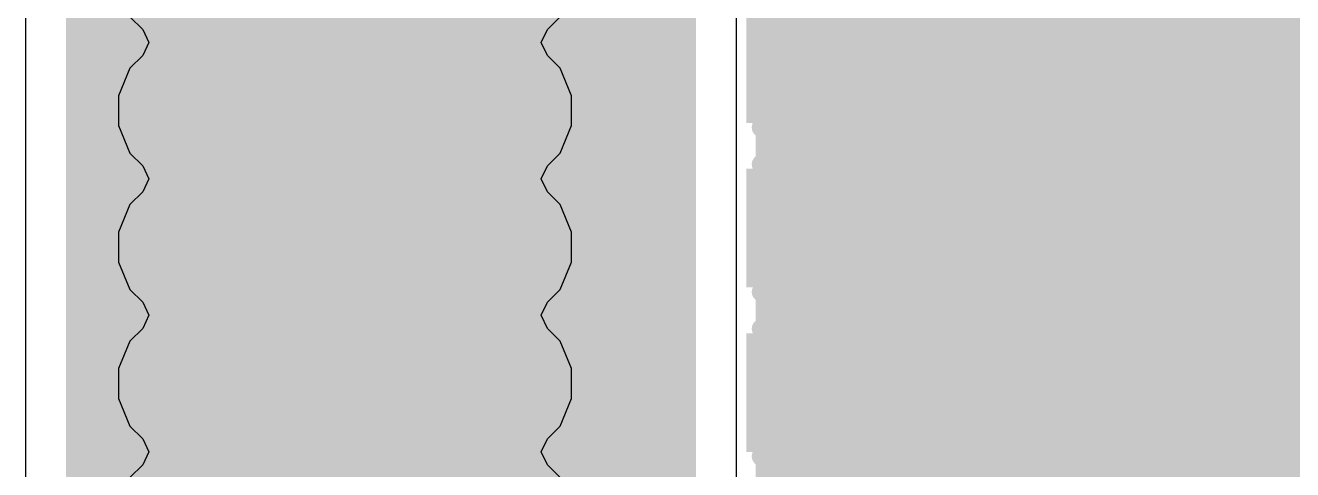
# Model space of a CAD drawing. Header units: millimetres. Extents: x 0 to 5381, y 0 to 5431.
# Drawn here: x 76.5 to 84.57, y 14.43 to 17.26 of the extents above; entities that cross this region are included whole.
import ezdxf

# ---------------------------------------------------------------- set-up
doc = ezdxf.new("R2010")
doc.units = ezdxf.units.MM
for name, color, linetype in [('BottomLayer', 5, 'Continuous'), ('BottomSolder', 6, 'Continuous'), ('TopLayer', 1, 'Continuous'), ('TopOverlay', 2, 'Continuous'), ('TopPaste', 8, 'Continuous'), ('TopSolder', 216, 'Continuous'), ('ViaHoleLayer', 16, 'Continuous')]:
    doc.layers.add(name, color=color, linetype=linetype)

# ---------------------------------------------------------------- blocks, each defined once
blk = doc.blocks.new('C___0402_76')
at = {"layer": 'TopLayer'}
for points in [[(-0.6985, -0.3175), (-0.6985, 0.3175), (-0.2413, 0.3175), (-0.2413, -0.3175)], [(0.2413, -0.3175), (0.2413, 0.3175), (0.6985, 0.3175), (0.6985, -0.3175)]]:
    blk.add_hatch(color=1, dxfattribs=at).paths.add_polyline_path(points)
at = {"layer": 'TopPaste'}
for points in [[(-0.6985, -0.3175), (-0.6985, 0.3175), (-0.2413, 0.3175), (-0.2413, -0.3175)], [(0.2413, -0.3175), (0.2413, 0.3175), (0.6985, 0.3175), (0.6985, -0.3175)]]:
    blk.add_hatch(color=8, dxfattribs=at).paths.add_polyline_path(points)
at = {"layer": 'TopSolder'}
for points in [[(-0.7585, -0.3775), (-0.7585, 0.3775), (-0.1813, 0.3775), (-0.1813, -0.3775)], [(0.1813, -0.3775), (0.1813, 0.3775), (0.7585, 0.3775), (0.7585, -0.3775)]]:
    blk.add_hatch(color=216, dxfattribs=at).paths.add_polyline_path(points)
at = {"layer": 'TopOverlay', "const_width": 0.127}
for points in [[(-0.2794, 0.4064), (-0.7874, 0.4064)], [(-0.7874, 0.4064), (-0.7874, -0.4064)], [(0.7874, 0.4064), (0.2794, 0.4064)], [(0.7874, 0.4064), (0.7874, -0.4064)], [(-0.2794, -0.4064), (-0.7874, -0.4064)], [(0.7874, -0.4064), (0.2794, -0.4064)]]:
    blk.add_lwpolyline(points, dxfattribs=at)
at = {"layer": 'TopOverlay', "const_width": 0.0635}
for points in [[(-0.8191, 0.4064, 1), (-0.7556, 0.4064, 1)], [(-0.8191, 0.4064, 1), (-0.7556, 0.4064, 1)], [(-0.3111, 0.4064, 1), (-0.2477, 0.4064, 1)], [(0.2477, 0.4064, 1), (0.3111, 0.4064, 1)], [(0.7556, 0.4064, 1), (0.8191, 0.4064, 1)], [(0.7556, 0.4064, 1), (0.8191, 0.4064, 1)], [(-0.8191, -0.4064, 1), (-0.7556, -0.4064, 1)], [(-0.8191, -0.4064, 1), (-0.7556, -0.4064, 1)], [(-0.3111, -0.4064, 1), (-0.2477, -0.4064, 1)], [(0.2477, -0.4064, 1), (0.3111, -0.4064, 1)], [(0.7556, -0.4064, 1), (0.8191, -0.4064, 1)], [(0.7556, -0.4064, 1), (0.8191, -0.4064, 1)]]:
    blk.add_lwpolyline(points, format="xyb", close=True, dxfattribs=at)
blk = doc.blocks.new('C___0402_77')
at = {"layer": 'TopLayer'}
for points in [[(-0.6985, -0.3175), (-0.6985, 0.3175), (-0.2413, 0.3175), (-0.2413, -0.3175)], [(0.2413, -0.3175), (0.2413, 0.3175), (0.6985, 0.3175), (0.6985, -0.3175)]]:
    blk.add_hatch(color=1, dxfattribs=at).paths.add_polyline_path(points)
at = {"layer": 'TopPaste'}
for points in [[(-0.6985, -0.3175), (-0.6985, 0.3175), (-0.2413, 0.3175), (-0.2413, -0.3175)], [(0.2413, -0.3175), (0.2413, 0.3175), (0.6985, 0.3175), (0.6985, -0.3175)]]:
    blk.add_hatch(color=8, dxfattribs=at).paths.add_polyline_path(points)
at = {"layer": 'TopSolder'}
for points in [[(-0.7585, -0.3775), (-0.7585, 0.3775), (-0.1813, 0.3775), (-0.1813, -0.3775)], [(0.1813, -0.3775), (0.1813, 0.3775), (0.7585, 0.3775), (0.7585, -0.3775)]]:
    blk.add_hatch(color=216, dxfattribs=at).paths.add_polyline_path(points)
at = {"layer": 'TopOverlay', "const_width": 0.127}
for points in [[(-0.2794, 0.4064), (-0.7874, 0.4064)], [(-0.7874, 0.4064), (-0.7874, -0.4064)], [(0.7874, 0.4064), (0.2794, 0.4064)], [(0.7874, 0.4064), (0.7874, -0.4064)], [(-0.2794, -0.4064), (-0.7874, -0.4064)], [(0.7874, -0.4064), (0.2794, -0.4064)]]:
    blk.add_lwpolyline(points, dxfattribs=at)
at = {"layer": 'TopOverlay', "const_width": 0.0635}
for points in [[(-0.8191, 0.4064, 1), (-0.7556, 0.4064, 1)], [(-0.8191, 0.4064, 1), (-0.7556, 0.4064, 1)], [(-0.3111, 0.4064, 1), (-0.2477, 0.4064, 1)], [(0.2477, 0.4064, 1), (0.3111, 0.4064, 1)], [(0.7556, 0.4064, 1), (0.8191, 0.4064, 1)], [(0.7556, 0.4064, 1), (0.8191, 0.4064, 1)], [(-0.8191, -0.4064, 1), (-0.7556, -0.4064, 1)], [(-0.8191, -0.4064, 1), (-0.7556, -0.4064, 1)], [(-0.3111, -0.4064, 1), (-0.2477, -0.4064, 1)], [(0.2477, -0.4064, 1), (0.3111, -0.4064, 1)], [(0.7556, -0.4064, 1), (0.8191, -0.4064, 1)], [(0.7556, -0.4064, 1), (0.8191, -0.4064, 1)]]:
    blk.add_lwpolyline(points, format="xyb", close=True, dxfattribs=at)
blk = doc.blocks.new('C___0402_78')
at = {"layer": 'TopLayer'}
for points in [[(-0.6985, -0.3175), (-0.6985, 0.3175), (-0.2413, 0.3175), (-0.2413, -0.3175)], [(0.2413, -0.3175), (0.2413, 0.3175), (0.6985, 0.3175), (0.6985, -0.3175)]]:
    blk.add_hatch(color=1, dxfattribs=at).paths.add_polyline_path(points)
at = {"layer": 'TopPaste'}
for points in [[(-0.6985, -0.3175), (-0.6985, 0.3175), (-0.2413, 0.3175), (-0.2413, -0.3175)], [(0.2413, -0.3175), (0.2413, 0.3175), (0.6985, 0.3175), (0.6985, -0.3175)]]:
    blk.add_hatch(color=8, dxfattribs=at).paths.add_polyline_path(points)
at = {"layer": 'TopSolder'}
for points in [[(-0.7585, -0.3775), (-0.7585, 0.3775), (-0.1813, 0.3775), (-0.1813, -0.3775)], [(0.1813, -0.3775), (0.1813, 0.3775), (0.7585, 0.3775), (0.7585, -0.3775)]]:
    blk.add_hatch(color=216, dxfattribs=at).paths.add_polyline_path(points)
at = {"layer": 'TopOverlay', "const_width": 0.127}
for points in [[(-0.2794, 0.4064), (-0.7874, 0.4064)], [(-0.7874, 0.4064), (-0.7874, -0.4064)], [(0.7874, 0.4064), (0.2794, 0.4064)], [(0.7874, 0.4064), (0.7874, -0.4064)], [(-0.2794, -0.4064), (-0.7874, -0.4064)], [(0.7874, -0.4064), (0.2794, -0.4064)]]:
    blk.add_lwpolyline(points, dxfattribs=at)
at = {"layer": 'TopOverlay', "const_width": 0.0635}
for points in [[(-0.8191, 0.4064, 1), (-0.7556, 0.4064, 1)], [(-0.8191, 0.4064, 1), (-0.7556, 0.4064, 1)], [(-0.3111, 0.4064, 1), (-0.2477, 0.4064, 1)], [(0.2477, 0.4064, 1), (0.3111, 0.4064, 1)], [(0.7556, 0.4064, 1), (0.8191, 0.4064, 1)], [(0.7556, 0.4064, 1), (0.8191, 0.4064, 1)], [(-0.8191, -0.4064, 1), (-0.7556, -0.4064, 1)], [(-0.8191, -0.4064, 1), (-0.7556, -0.4064, 1)], [(-0.3111, -0.4064, 1), (-0.2477, -0.4064, 1)], [(0.2477, -0.4064, 1), (0.3111, -0.4064, 1)], [(0.7556, -0.4064, 1), (0.8191, -0.4064, 1)], [(0.7556, -0.4064, 1), (0.8191, -0.4064, 1)]]:
    blk.add_lwpolyline(points, format="xyb", close=True, dxfattribs=at)

msp = doc.modelspace()

# ---------------------------------------------------------------- hatches: boundary and pattern name
at = {"layer": 'BottomLayer'}
h = msp.add_hatch(color=5, dxfattribs=at)
edge = h.paths.add_edge_path()
edge.add_arc((77.5716, 16.7132), 0.3, 0, 360)
h = msp.add_hatch(color=5, dxfattribs=at)
edge = h.paths.add_edge_path()
edge.add_arc((78.5368, 16.7132), 0.3, 0, 360)
h = msp.add_hatch(color=5, dxfattribs=at)
edge = h.paths.add_edge_path()
edge.add_arc((79.502, 16.7132), 0.3, 0, 360)
h = msp.add_hatch(color=5, dxfattribs=at)
edge = h.paths.add_edge_path()
edge.add_arc((82.3214, 16.7132), 0.3, 0, 360)
h = msp.add_hatch(color=5, dxfattribs=at)
edge = h.paths.add_edge_path()
edge.add_arc((83.2866, 16.7132), 0.3, 0, 360)
h = msp.add_hatch(color=5, dxfattribs=at)
edge = h.paths.add_edge_path()
edge.add_arc((84.2518, 16.7132), 0.3, 0, 360)
h = msp.add_hatch(color=5, dxfattribs=at)
edge = h.paths.add_edge_path()
edge.add_arc((77.5716, 15.8445), 0.3, 0, 360)
h = msp.add_hatch(color=5, dxfattribs=at)
edge = h.paths.add_edge_path()
edge.add_arc((78.5368, 15.8445), 0.3, 0, 360)
h = msp.add_hatch(color=5, dxfattribs=at)
edge = h.paths.add_edge_path()
edge.add_arc((79.502, 15.8445), 0.3, 0, 360)
h = msp.add_hatch(color=5, dxfattribs=at)
edge = h.paths.add_edge_path()
edge.add_arc((82.3214, 15.8445), 0.3, 0, 360)
h = msp.add_hatch(color=5, dxfattribs=at)
edge = h.paths.add_edge_path()
edge.add_arc((83.2866, 15.8445), 0.3, 0, 360)
h = msp.add_hatch(color=5, dxfattribs=at)
edge = h.paths.add_edge_path()
edge.add_arc((84.2518, 15.8445), 0.3, 0, 360)
h = msp.add_hatch(color=5, dxfattribs=at)
edge = h.paths.add_edge_path()
edge.add_arc((77.5716, 14.9758), 0.3, 0, 360)
h = msp.add_hatch(color=5, dxfattribs=at)
edge = h.paths.add_edge_path()
edge.add_arc((78.5368, 14.9758), 0.3, 0, 360)
h = msp.add_hatch(color=5, dxfattribs=at)
edge = h.paths.add_edge_path()
edge.add_arc((79.502, 14.9758), 0.3, 0, 360)
h = msp.add_hatch(color=5, dxfattribs=at)
edge = h.paths.add_edge_path()
edge.add_arc((82.3214, 14.9758), 0.3, 0, 360)
h = msp.add_hatch(color=5, dxfattribs=at)
edge = h.paths.add_edge_path()
edge.add_arc((83.2866, 14.9758), 0.3, 0, 360)
h = msp.add_hatch(color=5, dxfattribs=at)
edge = h.paths.add_edge_path()
edge.add_arc((84.2518, 14.9758), 0.3, 0, 360)
at = {"layer": 'BottomSolder'}
h = msp.add_hatch(color=6, dxfattribs=at)
edge = h.paths.add_edge_path()
edge.add_arc((77.5716, 16.7132), 0.15, 0, 360)
h = msp.add_hatch(color=6, dxfattribs=at)
edge = h.paths.add_edge_path()
edge.add_arc((78.5368, 16.7132), 0.15, 0, 360)
h = msp.add_hatch(color=6, dxfattribs=at)
edge = h.paths.add_edge_path()
edge.add_arc((79.502, 16.7132), 0.15, 0, 360)
h = msp.add_hatch(color=6, dxfattribs=at)
edge = h.paths.add_edge_path()
edge.add_arc((82.3214, 16.7132), 0.15, 0, 360)
h = msp.add_hatch(color=6, dxfattribs=at)
edge = h.paths.add_edge_path()
edge.add_arc((83.2866, 16.7132), 0.15, 0, 360)
h = msp.add_hatch(color=6, dxfattribs=at)
edge = h.paths.add_edge_path()
edge.add_arc((84.2518, 16.7132), 0.15, 0, 360)
h = msp.add_hatch(color=6, dxfattribs=at)
edge = h.paths.add_edge_path()
edge.add_arc((77.5716, 15.8445), 0.15, 0, 360)
h = msp.add_hatch(color=6, dxfattribs=at)
edge = h.paths.add_edge_path()
edge.add_arc((78.5368, 15.8445), 0.15, 0, 360)
h = msp.add_hatch(color=6, dxfattribs=at)
edge = h.paths.add_edge_path()
edge.add_arc((79.502, 15.8445), 0.15, 0, 360)
h = msp.add_hatch(color=6, dxfattribs=at)
edge = h.paths.add_edge_path()
edge.add_arc((82.3214, 15.8445), 0.15, 0, 360)
h = msp.add_hatch(color=6, dxfattribs=at)
edge = h.paths.add_edge_path()
edge.add_arc((83.2866, 15.8445), 0.15, 0, 360)
h = msp.add_hatch(color=6, dxfattribs=at)
edge = h.paths.add_edge_path()
edge.add_arc((84.2518, 15.8445), 0.15, 0, 360)
h = msp.add_hatch(color=6, dxfattribs=at)
edge = h.paths.add_edge_path()
edge.add_arc((77.5716, 14.9758), 0.15, 0, 360)
h = msp.add_hatch(color=6, dxfattribs=at)
edge = h.paths.add_edge_path()
edge.add_arc((78.5368, 14.9758), 0.15, 0, 360)
h = msp.add_hatch(color=6, dxfattribs=at)
edge = h.paths.add_edge_path()
edge.add_arc((79.502, 14.9758), 0.15, 0, 360)
h = msp.add_hatch(color=6, dxfattribs=at)
edge = h.paths.add_edge_path()
edge.add_arc((82.3214, 14.9758), 0.15, 0, 360)
h = msp.add_hatch(color=6, dxfattribs=at)
edge = h.paths.add_edge_path()
edge.add_arc((83.2866, 14.9758), 0.15, 0, 360)
h = msp.add_hatch(color=6, dxfattribs=at)
edge = h.paths.add_edge_path()
edge.add_arc((84.2518, 14.9758), 0.15, 0, 360)
at = {"layer": 'TopLayer'}
for points in [[(76.7588, 20.9626), (76.7588, 1.3716), (80.772, 1.3716), (80.772, 20.9626)], [(81.153, 19.4818), (81.153, 16.6344), (83.3628, 16.6344), (83.3628, 19.4818)], [(85.1662, 18.034), (81.153, 18.034), (81.153, 1.3716), (85.1662, 1.3716)]]:
    msp.add_hatch(color=1, dxfattribs=at).paths.add_polyline_path(points)
h = msp.add_hatch(color=1, dxfattribs=at)
edge = h.paths.add_edge_path()
edge.add_arc((77.5716, 16.7132), 0.3, 0, 360)
h = msp.add_hatch(color=1, dxfattribs=at)
edge = h.paths.add_edge_path()
edge.add_arc((78.5368, 16.7132), 0.3, 0, 360)
h = msp.add_hatch(color=1, dxfattribs=at)
edge = h.paths.add_edge_path()
edge.add_arc((79.502, 16.7132), 0.3, 0, 360)
h = msp.add_hatch(color=1, dxfattribs=at)
edge = h.paths.add_edge_path()
edge.add_arc((82.3214, 16.7132), 0.3, 0, 360)
h = msp.add_hatch(color=1, dxfattribs=at)
edge = h.paths.add_edge_path()
edge.add_arc((83.2866, 16.7132), 0.3, 0, 360)
h = msp.add_hatch(color=1, dxfattribs=at)
edge = h.paths.add_edge_path()
edge.add_arc((84.2518, 16.7132), 0.3, 0, 360)
h = msp.add_hatch(color=1, dxfattribs=at)
edge = h.paths.add_edge_path()
edge.add_arc((77.5716, 15.8445), 0.3, 0, 360)
h = msp.add_hatch(color=1, dxfattribs=at)
edge = h.paths.add_edge_path()
edge.add_arc((78.5368, 15.8445), 0.3, 0, 360)
h = msp.add_hatch(color=1, dxfattribs=at)
edge = h.paths.add_edge_path()
edge.add_arc((79.502, 15.8445), 0.3, 0, 360)
h = msp.add_hatch(color=1, dxfattribs=at)
edge = h.paths.add_edge_path()
edge.add_arc((82.3214, 15.8445), 0.3, 0, 360)
h = msp.add_hatch(color=1, dxfattribs=at)
edge = h.paths.add_edge_path()
edge.add_arc((83.2866, 15.8445), 0.3, 0, 360)
h = msp.add_hatch(color=1, dxfattribs=at)
edge = h.paths.add_edge_path()
edge.add_arc((84.2518, 15.8445), 0.3, 0, 360)
h = msp.add_hatch(color=1, dxfattribs=at)
edge = h.paths.add_edge_path()
edge.add_arc((77.5716, 14.9758), 0.3, 0, 360)
h = msp.add_hatch(color=1, dxfattribs=at)
edge = h.paths.add_edge_path()
edge.add_arc((78.5368, 14.9758), 0.3, 0, 360)
h = msp.add_hatch(color=1, dxfattribs=at)
edge = h.paths.add_edge_path()
edge.add_arc((79.502, 14.9758), 0.3, 0, 360)
h = msp.add_hatch(color=1, dxfattribs=at)
edge = h.paths.add_edge_path()
edge.add_arc((82.3214, 14.9758), 0.3, 0, 360)
h = msp.add_hatch(color=1, dxfattribs=at)
edge = h.paths.add_edge_path()
edge.add_arc((83.2866, 14.9758), 0.3, 0, 360)
h = msp.add_hatch(color=1, dxfattribs=at)
edge = h.paths.add_edge_path()
edge.add_arc((84.2518, 14.9758), 0.3, 0, 360)
at = {"layer": 'TopSolder'}
h = msp.add_hatch(color=216, dxfattribs=at)
edge = h.paths.add_edge_path()
edge.add_arc((77.5716, 16.7132), 0.15, 0, 360)
h = msp.add_hatch(color=216, dxfattribs=at)
edge = h.paths.add_edge_path()
edge.add_arc((78.5368, 16.7132), 0.15, 0, 360)
h = msp.add_hatch(color=216, dxfattribs=at)
edge = h.paths.add_edge_path()
edge.add_arc((79.502, 16.7132), 0.15, 0, 360)
h = msp.add_hatch(color=216, dxfattribs=at)
edge = h.paths.add_edge_path()
edge.add_arc((82.3214, 16.7132), 0.15, 0, 360)
h = msp.add_hatch(color=216, dxfattribs=at)
edge = h.paths.add_edge_path()
edge.add_arc((83.2866, 16.7132), 0.15, 0, 360)
h = msp.add_hatch(color=216, dxfattribs=at)
edge = h.paths.add_edge_path()
edge.add_arc((84.2518, 16.7132), 0.15, 0, 360)
h = msp.add_hatch(color=216, dxfattribs=at)
edge = h.paths.add_edge_path()
edge.add_arc((77.5716, 15.8445), 0.15, 0, 360)
h = msp.add_hatch(color=216, dxfattribs=at)
edge = h.paths.add_edge_path()
edge.add_arc((78.5368, 15.8445), 0.15, 0, 360)
h = msp.add_hatch(color=216, dxfattribs=at)
edge = h.paths.add_edge_path()
edge.add_arc((79.502, 15.8445), 0.15, 0, 360)
h = msp.add_hatch(color=216, dxfattribs=at)
edge = h.paths.add_edge_path()
edge.add_arc((82.3214, 15.8445), 0.15, 0, 360)
h = msp.add_hatch(color=216, dxfattribs=at)
edge = h.paths.add_edge_path()
edge.add_arc((83.2866, 15.8445), 0.15, 0, 360)
h = msp.add_hatch(color=216, dxfattribs=at)
edge = h.paths.add_edge_path()
edge.add_arc((84.2518, 15.8445), 0.15, 0, 360)
h = msp.add_hatch(color=216, dxfattribs=at)
edge = h.paths.add_edge_path()
edge.add_arc((77.5716, 14.9758), 0.15, 0, 360)
h = msp.add_hatch(color=216, dxfattribs=at)
edge = h.paths.add_edge_path()
edge.add_arc((78.5368, 14.9758), 0.15, 0, 360)
h = msp.add_hatch(color=216, dxfattribs=at)
edge = h.paths.add_edge_path()
edge.add_arc((79.502, 14.9758), 0.15, 0, 360)
h = msp.add_hatch(color=216, dxfattribs=at)
edge = h.paths.add_edge_path()
edge.add_arc((82.3214, 14.9758), 0.15, 0, 360)
h = msp.add_hatch(color=216, dxfattribs=at)
edge = h.paths.add_edge_path()
edge.add_arc((83.2866, 14.9758), 0.15, 0, 360)
h = msp.add_hatch(color=216, dxfattribs=at)
edge = h.paths.add_edge_path()
edge.add_arc((84.2518, 14.9758), 0.15, 0, 360)
at = {"layer": 'ViaHoleLayer'}
h = msp.add_hatch(color=16, dxfattribs=at)
edge = h.paths.add_edge_path()
edge.add_arc((77.5716, 16.7132), 0.15, 0, 360)
h = msp.add_hatch(color=16, dxfattribs=at)
edge = h.paths.add_edge_path()
edge.add_arc((78.5368, 16.7132), 0.15, 0, 360)
h = msp.add_hatch(color=16, dxfattribs=at)
edge = h.paths.add_edge_path()
edge.add_arc((79.502, 16.7132), 0.15, 0, 360)
h = msp.add_hatch(color=16, dxfattribs=at)
edge = h.paths.add_edge_path()
edge.add_arc((82.3214, 16.7132), 0.15, 0, 360)
h = msp.add_hatch(color=16, dxfattribs=at)
edge = h.paths.add_edge_path()
edge.add_arc((83.2866, 16.7132), 0.15, 0, 360)
h = msp.add_hatch(color=16, dxfattribs=at)
edge = h.paths.add_edge_path()
edge.add_arc((84.2518, 16.7132), 0.15, 0, 360)
h = msp.add_hatch(color=16, dxfattribs=at)
edge = h.paths.add_edge_path()
edge.add_arc((77.5716, 15.8445), 0.15, 0, 360)
h = msp.add_hatch(color=16, dxfattribs=at)
edge = h.paths.add_edge_path()
edge.add_arc((78.5368, 15.8445), 0.15, 0, 360)
h = msp.add_hatch(color=16, dxfattribs=at)
edge = h.paths.add_edge_path()
edge.add_arc((79.502, 15.8445), 0.15, 0, 360)
h = msp.add_hatch(color=16, dxfattribs=at)
edge = h.paths.add_edge_path()
edge.add_arc((82.3214, 15.8445), 0.15, 0, 360)
h = msp.add_hatch(color=16, dxfattribs=at)
edge = h.paths.add_edge_path()
edge.add_arc((83.2866, 15.8445), 0.15, 0, 360)
h = msp.add_hatch(color=16, dxfattribs=at)
edge = h.paths.add_edge_path()
edge.add_arc((84.2518, 15.8445), 0.15, 0, 360)
h = msp.add_hatch(color=16, dxfattribs=at)
edge = h.paths.add_edge_path()
edge.add_arc((77.5716, 14.9758), 0.15, 0, 360)
h = msp.add_hatch(color=16, dxfattribs=at)
edge = h.paths.add_edge_path()
edge.add_arc((78.5368, 14.9758), 0.15, 0, 360)
h = msp.add_hatch(color=16, dxfattribs=at)
edge = h.paths.add_edge_path()
edge.add_arc((79.502, 14.9758), 0.15, 0, 360)
h = msp.add_hatch(color=16, dxfattribs=at)
edge = h.paths.add_edge_path()
edge.add_arc((82.3214, 14.9758), 0.15, 0, 360)
h = msp.add_hatch(color=16, dxfattribs=at)
edge = h.paths.add_edge_path()
edge.add_arc((83.2866, 14.9758), 0.15, 0, 360)
h = msp.add_hatch(color=16, dxfattribs=at)
edge = h.paths.add_edge_path()
edge.add_arc((84.2518, 14.9758), 0.15, 0, 360)

# ---------------------------------------------------------------- linework, layer by layer
at = {"layer": 'BottomLayer'}
for p, q in [((77.1665, 17.3112), (77.2473, 17.2305)), ((79.8263, 17.2305), (79.9071, 17.3112)), ((77.2473, 17.2305), (77.2869, 17.1475)), ((79.7867, 17.1475), (79.8263, 17.2305)), ((77.2869, 17.1475), (77.2473, 17.0646)), ((79.8263, 17.0646), (79.7867, 17.1475)), ((77.2473, 17.0646), (77.1665, 16.9839)), ((79.9071, 16.9839), (79.8263, 17.0646)), ((77.1665, 16.9839), (77.0938, 16.8082)), ((79.9798, 16.8082), (79.9071, 16.9839)), ((77.0938, 16.8082), (77.0938, 16.6182)), ((79.9798, 16.6182), (79.9798, 16.8082)), ((77.0938, 16.6182), (77.1665, 16.4425)), ((79.9071, 16.4425), (79.9798, 16.6182)), ((77.1665, 16.4425), (77.2473, 16.3618)), ((79.8263, 16.3618), (79.9071, 16.4425)), ((77.2473, 16.3618), (77.2869, 16.2789)), ((79.7867, 16.2789), (79.8263, 16.3618)), ((77.2869, 16.2789), (77.2473, 16.1959)), ((79.8263, 16.1959), (79.7867, 16.2789)), ((77.2473, 16.1959), (77.1665, 16.1152)), ((79.9071, 16.1152), (79.8263, 16.1959)), ((77.1665, 16.1152), (77.0938, 15.9396)), ((79.9798, 15.9396), (79.9071, 16.1152)), ((77.0938, 15.9396), (77.0938, 15.7495)), ((79.9798, 15.7495), (79.9798, 15.9396)), ((77.0938, 15.7495), (77.1665, 15.5739)), ((79.9071, 15.5739), (79.9798, 15.7495)), ((77.1665, 15.5739), (77.2473, 15.4931)), ((79.8263, 15.4931), (79.9071, 15.5739)), ((77.2473, 15.4931), (77.2869, 15.4102)), ((79.7867, 15.4102), (79.8263, 15.4931)), ((77.2869, 15.4102), (77.2473, 15.3272)), ((79.8263, 15.3272), (79.7867, 15.4102)), ((77.2473, 15.3272), (77.1665, 15.2465)), ((79.9071, 15.2465), (79.8263, 15.3272)), ((77.1665, 15.2465), (77.0938, 15.0709)), ((79.9798, 15.0709), (79.9071, 15.2465)), ((77.0938, 15.0709), (77.0938, 14.8808)), ((79.9798, 14.8808), (79.9798, 15.0709)), ((77.0938, 14.8808), (77.1665, 14.7052)), ((79.9071, 14.7052), (79.9798, 14.8808)), ((77.1665, 14.7052), (77.2473, 14.6245)), ((79.8263, 14.6245), (79.9071, 14.7052)), ((77.2473, 14.6245), (77.2869, 14.5415)), ((79.7867, 14.5415), (79.8263, 14.6245)), ((77.2869, 14.5415), (77.2473, 14.4585)), ((79.8263, 14.4585), (79.7867, 14.5415)), ((77.2473, 14.4585), (77.1665, 14.3778)), ((79.9071, 14.3778), (79.8263, 14.4585))]:
    msp.add_line(p, q, dxfattribs=at)
at = {"layer": 'TopLayer'}
for p, q in [((76.4998, 20.9626), (76.4998, 1.3716)), ((81.031, 1.3716), (81.031, 20.2388))]:
    msp.add_line(p, q, dxfattribs=at)
at = {"layer": 'TopOverlay', "const_width": 0.1778}
for points in [[(79.883, 8.1788), (79.883, 18.7198)], [(81.915, 8.2042), (81.915, 18.7198)]]:
    msp.add_lwpolyline(points, dxfattribs=at)

# ---------------------------------------------------------------- block references
at = {"rotation": 180}
for name, p in [('C___0402_78', (80.9117, 17.0124)), ('C___0402_77', (80.9117, 15.9653)), ('C___0402_76', (80.9117, 14.9183))]:
    msp.add_blockref(name, p, dxfattribs=at)

doc.saveas('drawing.dxf')
